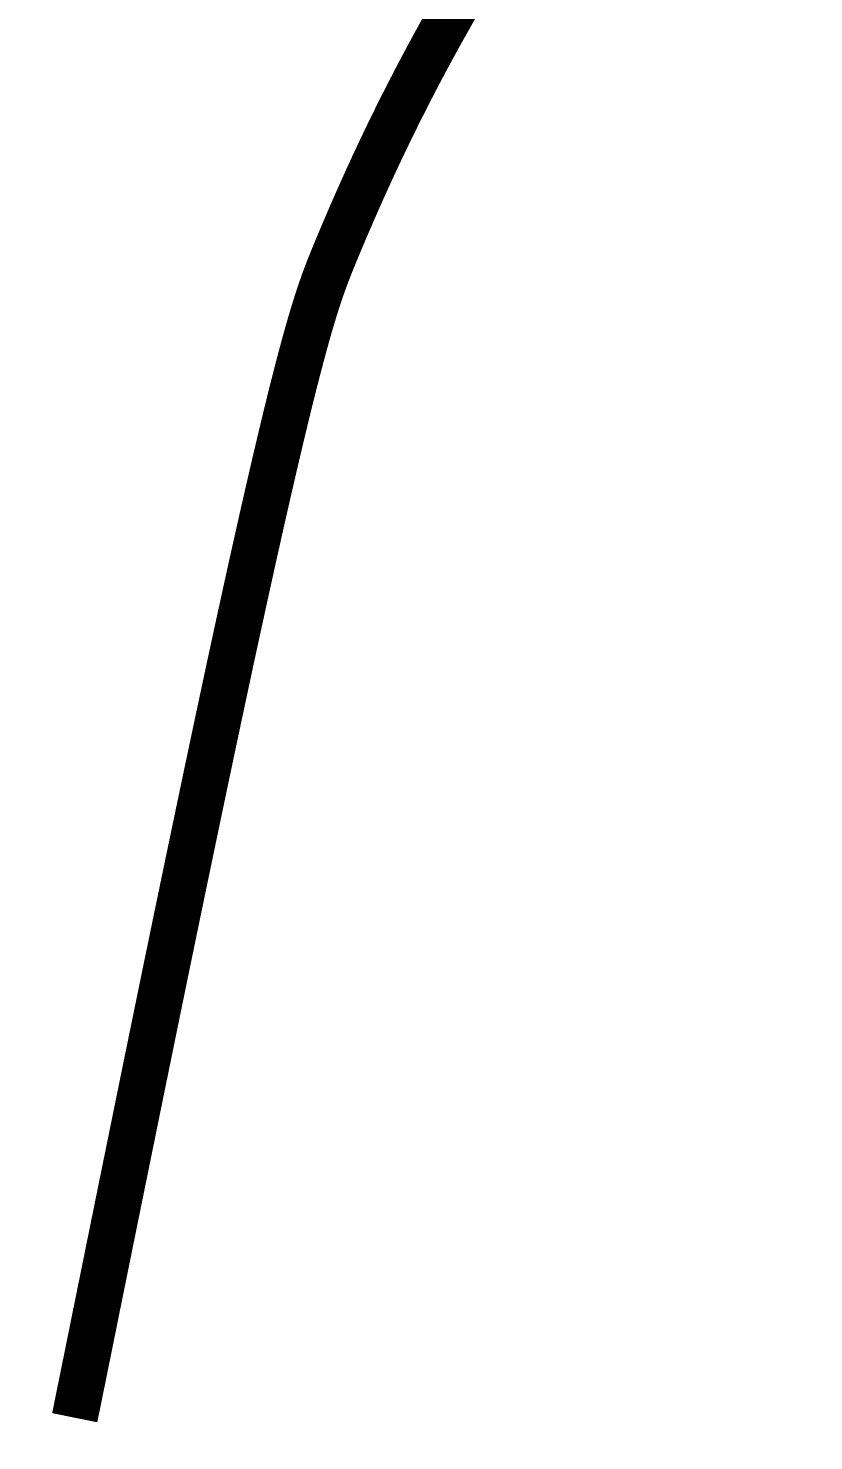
# Model space of a CAD drawing. Header units: inches. Extents: x -1574 to 492, y -294 to 234.
# Drawn here: x -736.261 to -734.13, y -152.383 to -148.552 of the extents above; entities that cross this region are included whole.
import ezdxf

# ---------------------------------------------------------------- set-up
doc = ezdxf.new("R2010")
doc.units = ezdxf.units.IN
doc.header["$MEASUREMENT"] = 0
doc.layers.add('EXTERIOR DIMS', color=7, linetype='Continuous')
doc.layers.add('EXTERIOR ELEC EQUIP', color=190, linetype='Continuous')
doc.styles.get("Standard").update_dxf_attribs({"font": 'ARIAL.TTF'})
doc.dimstyles.get("Standard").update_dxf_attribs({"dimtxt": 0.18, "dimasz": 0.18, "dimexe": 0.18, "dimexo": 0.0625, "dimgap": 0.09, "dimtad": 0, "dimtih": 1, "dimtoh": 1, "dimdec": 4, "dimzin": 0, "dimdsep": 46, "dimtxsty": 'Standard', "dimcen": 0.09, "dimadec": 0, "dimazin": 0, "dimtfac": 1, "dimtdec": 4, "dimtofl": 0, "dimtmove": 0, "dimatfit": 3, "dimfxl": 0, "dimtolj": 1, "dimtzin": 0, "dimarcsym": 0})

# ---------------------------------------------------------------- blocks, each defined once
blk = doc.blocks.new('*D95')
at = {"layer": 'Defpoints', "color": 0, "transparency": 16777216}
for p in [(-797.4576, -71.9047), (-797.4576, -114.9002), (-730.293, -152.1456)]:
    blk.add_point(p, dxfattribs=at)
at = {"layer": 'EXTERIOR DIMS', "color": 0, "lineweight": -2, "transparency": 16777216}
for p, q in [((-797.4576, -114.8377), (-797.4576, -71.7247)), ((-730.293, -152.0831), (-730.293, -71.7247)), ((-797.2776, -71.9047), (-764.2872, -71.9047)), ((-730.473, -71.9047), (-763.4633, -71.9047))]:
    blk.add_line(p, q, dxfattribs=at)
at = {"layer": 'EXTERIOR DIMS', "color": 0, "transparency": 16777216}
for points in [[(-797.2776, -71.8747), (-797.2776, -71.9347), (-797.4576, -71.9047)], [(-730.473, -71.8747), (-730.473, -71.9347), (-730.293, -71.9047)]]:
    blk.add_solid(points, dxfattribs=at)
at = {"layer": 'EXTERIOR DIMS', "color": 0, "transparency": 16777216, "insert": (-763.8753, -71.9047), "char_height": 0.18, "attachment_point": 5}
blk.add_mtext('\\A1;5\'-7 {\\H0.7x;\\S1/4;}"', dxfattribs=at)

msp = doc.modelspace()

# ---------------------------------------------------------------- linework, layer by layer
at = {"layer": 'EXTERIOR ELEC EQUIP', "const_width": 0.125}
msp.add_lwpolyline([(-736.13496, -152.32072), (-736.06948, -151.9975), (-736.01359, -151.7223), (-735.96615, -151.48949), (-735.92605, -151.29341), (-735.89216, -151.12841), (-735.86334, -150.98883), (-735.83848, -150.86904), (-735.81644, -150.76337), (-735.79626, -150.66699), (-735.77762, -150.57833), (-735.76037, -150.49663), (-735.74435, -150.42113), (-735.72941, -150.35106), (-735.71538, -150.28568), (-735.70212, -150.22423), (-735.68946, -150.16594), (-735.67728, -150.11017), (-735.66555, -150.05674), (-735.65424, -150.00561), (-735.64335, -149.9567), (-735.63287, -149.90996), (-735.62279, -149.86534), (-735.61309, -149.82276), (-735.60377, -149.78218), (-735.59481, -149.74354), (-735.58621, -149.70677), (-735.57795, -149.67181), (-735.57002, -149.63862), (-735.56241, -149.60712), (-735.55511, -149.57727), (-735.54811, -149.54899), (-735.54139, -149.52224), (-735.53495, -149.49695), (-735.52878, -149.47306), (-735.52287, -149.45052), (-735.51719, -149.42927), (-735.51175, -149.40925), (-735.50653, -149.39039), (-735.50152, -149.37265), (-735.49672, -149.35595), (-735.4921, -149.34025), (-735.48765, -149.32549), (-735.48338, -149.31159), (-735.47926, -149.29852), (-735.47529, -149.2862), (-735.47145, -149.27458), (-735.46773, -149.2636), (-735.46412, -149.2532), (-735.46062, -149.24332), (-735.45721, -149.23391), (-735.45388, -149.22493), (-735.45063, -149.21632), (-735.44743, -149.20804), (-735.4443, -149.20003), (-735.44121, -149.19225), (-735.43816, -149.18464), (-735.43513, -149.17717), (-735.43213, -149.16982), (-735.42916, -149.16258), (-735.4262, -149.15543), (-735.42327, -149.14837), (-735.42035, -149.14138), (-735.41745, -149.13446), (-735.41456, -149.1276), (-735.41169, -149.12078), (-735.40882, -149.11401), (-735.40596, -149.10728), (-735.40312, -149.10059), (-735.40028, -149.09395), (-735.39746, -149.08735), (-735.39464, -149.08078), (-735.39183, -149.07426), (-735.38903, -149.06778), (-735.38625, -149.06133), (-735.38346, -149.05492), (-735.38069, -149.04855), (-735.37793, -149.04222), (-735.37517, -149.03592), (-735.37242, -149.02966), (-735.36967, -149.02343), (-735.36694, -149.01724), (-735.36421, -149.01107), (-735.36148, -149.00494), (-735.35876, -148.99885), (-735.35605, -148.99278), (-735.35334, -148.98674), (-735.35064, -148.98073), (-735.34794, -148.97475), (-735.34525, -148.9688), (-735.34256, -148.96287), (-735.33987, -148.95697), (-735.33719, -148.9511), (-735.33451, -148.94525), (-735.33184, -148.93943), (-735.32917, -148.93363), (-735.3265, -148.92785), (-735.32383, -148.9221), (-735.32116, -148.91637), (-735.3185, -148.91065), (-735.31583, -148.90496), (-735.31317, -148.89929), (-735.31051, -148.89363), (-735.30785, -148.888), (-735.30519, -148.88238), (-735.30253, -148.87678), (-735.29987, -148.87119), (-735.29721, -148.86562), (-735.29455, -148.86006), (-735.29188, -148.85452), (-735.28922, -148.84898), (-735.28655, -148.84347), (-735.28389, -148.83796), (-735.28122, -148.83246), (-735.27854, -148.82698), (-735.27587, -148.8215), (-735.27319, -148.81603), (-735.27051, -148.81058), (-735.26782, -148.80513), (-735.26514, -148.79968), (-735.26244, -148.79425), (-735.25975, -148.78882), (-735.25705, -148.78339), (-735.25434, -148.77797), (-735.25163, -148.77256), (-735.24892, -148.76715), (-735.2462, -148.76175), (-735.24348, -148.75636), (-735.24076, -148.75096), (-735.23803, -148.74558), (-735.23529, -148.7402), (-735.23255, -148.73482), (-735.22981, -148.72945), (-735.22706, -148.72409), (-735.22431, -148.71873), (-735.22155, -148.71338), (-735.21879, -148.70803), (-735.21602, -148.70269), (-735.21325, -148.69735), (-735.21047, -148.69202), (-735.20769, -148.68669), (-735.20491, -148.68137), (-735.20212, -148.67605), (-735.19933, -148.67074), (-735.19653, -148.66543), (-735.19373, -148.66013), (-735.19092, -148.65484), (-735.18811, -148.64955), (-735.1853, -148.64426), (-735.18248, -148.63898), (-735.17965, -148.63371), (-735.17682, -148.62844), (-735.17399, -148.62318), (-735.17115, -148.61792), (-735.16831, -148.61267), (-735.16546, -148.60743), (-735.16261, -148.60219), (-735.15975, -148.59695), (-735.15689, -148.59172), (-735.15403, -148.5865), (-735.15116, -148.58128), (-735.14829, -148.57606), (-735.14541, -148.57086), (-735.14252, -148.56566), (-735.13964, -148.56046), (-735.13675, -148.55527), (-735.13385, -148.55008), (-735.13095, -148.5449), (-735.12804, -148.53973), (-735.12513, -148.53456), (-735.12222, -148.5294), (-735.1193, -148.52424), (-735.11638, -148.51909), (-735.11345, -148.51394), (-735.11052, -148.5088), (-735.10758, -148.50367), (-735.10464, -148.49854), (-735.10169, -148.49341), (-735.09874, -148.4883)], dxfattribs=at)

# ---------------------------------------------------------------- dimensions: what is measured, and where the dimension line sits
at = {"layer": 'EXTERIOR DIMS'}
dim = msp.add_linear_dim(base=(-797.45758, -71.9047), p1=(-730.29296, -152.14558), p2=(-797.45758, -114.90018), text='5\'-7 {\\H0.7x;\\S1/4;}"', dimstyle='Standard', dxfattribs=at)
dim.commit()
dim.dimension.update_dxf_attribs({"geometry": '*D95', "text_midpoint": (-763.87527, -71.9047)})

doc.saveas('drawing.dxf')
